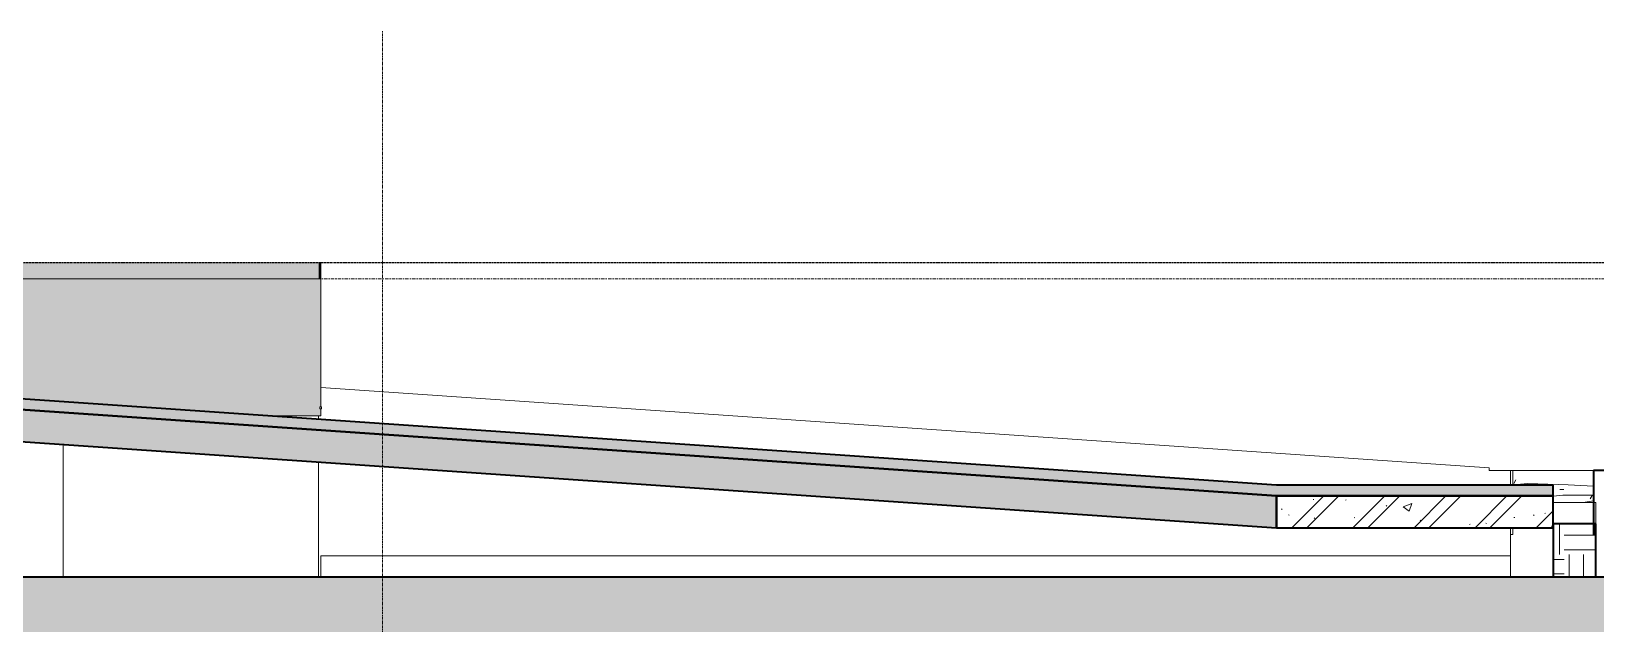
# Model space of a CAD drawing. Header units: millimetres. Extents: x 47270 to 150652, y -4714 to 3585.
# Drawn here: x 53303 to 60653, y 581 to 3363 of the extents above; entities that cross this region are included whole.
import ezdxf

# ---------------------------------------------------------------- set-up
doc = ezdxf.new("R2010")
doc.units = ezdxf.units.MM
for name, pattern in [('Centre', [31.75, 6.35, -4.7625, 15.875, -4.7625]), ('Grid Line', [22.225, 12.7, -3.175, 3.175, -3.175]), ('Hidden', [7.14375, 4.7625, -2.38125])]:
    doc.linetypes.add(name, pattern=pattern)
for name, color, linetype, lineweight in [('0-1', 7, 'Continuous', 5), ('A-DETL-GENF', 92, 'Continuous', 18), ('A-DETL-GENF-1', 253, 'Continuous', 18), ('A-DETL-GENF-2', 92, 'Hidden', 25), ('A-DETL-MEDM', 33, 'Continuous', 35), ('A-FLOR', 192, 'Continuous', 18), ('A-FLOR-FNSH-1', 7, 'Continuous', 35), ('A-FLOR-FNSH-2', 250, 'Continuous', 18), ('A-FLOR-LEVL-2', 51, 'Centre', 9), ('A-FLOR-PATT-1', 253, 'Continuous', 18), ('A-FLOR-PATT-2', 8, 'Continuous', 18), ('A-WALL', 113, 'Continuous', 18), ('A-WALL-1', 7, 'Continuous', 35), ('A-WALL-PATT-1', 254, 'Continuous', 5), ('A-WALL-PATT-2', 255, 'Continuous', 18), ('S-COLS-1', 250, 'Continuous', 18), ('S-GRID-1', 1, 'Grid Line', 9)]:
    doc.layers.add(name, color=color, linetype=linetype, lineweight=lineweight)
pattern_1 = [(50, (58514, 15225), (415.38, -36.341), [43.434, -477.774]), (355, (58514, 15225), (-80.354, 435.61), [34.747, -382.219]), (100.451, (58548.6, 15221.97), (335.029, 399.266), [36.913, -406.045]), (46.184, (58514, 15340.8), (618.06, -95.857), [65.15, -716.66]), (96.636, (58565.5, 15332.84), (541.278, 564.135), [55.37, -609.068]), (351.184, (58514, 15340.8), (541.283, 564.13), [52.12, -573.33]), (21, (58571.9, 15311.87), (345.681, -233.165), [43.434, -477.774]), (326, (58571.9, 15311.87), (140.909, 419.949), [34.747, -382.219]), (71.451, (58600.7, 15292.44), (486.591, 186.781), [36.913, -406.045]), (37.5, (58513.99, 15225), (7.042, 192.7853), [3.822, -373.764, 3.822, -384.188, -383.667]), (37.5, (58513.99, 15225), (7.042, 192.7853), [-765.597, 3.822, -379.845]), (7.5, (58513.99, 15225), (152.3487, 228.4116), [3.822, -217.402, 3.822, -365.077, -146.228]), (7.5, (58513.99, 15225), (152.3487, 228.4116), [-590.123, 3.822, -142.406]), (327.5, (58384.84, 15225), (309.1468, -13.0621), [3.822, -140.958, 3.822, -447.891, -599.389]), (327.5, (58384.84, 15225), (309.1468, -13.0621), [-596.494, 3.822, -595.567]), (317.5, (58326.93, 15225), (337.7343, 57.9728), [3.822, -184.392, 3.822, -296.162, -425.653]), (317.5, (58326.93, 15225), (337.7343, 57.9728), [-488.198, 3.822, -421.831]), (45, (58513.99, 15225), (-143.325, 143.325), []), (45, (58513.99, 15442.17), (-143.325, 143.325), [])]

# ---------------------------------------------------------------- blocks, each defined once
blk = doc.blocks.new('NCV_TKTC_KET CAU_rvt-1-TKCS_BỂ NƯỚC NGẦM - MẶT CẮT 1')
at = {"layer": 'A-FLOR-PATT-1'}
h = blk.add_hatch(dxfattribs=at)
h.set_pattern_fill('FP_2', color=256, style=0, pattern_type=2)
h.set_pattern_definition(pattern_1)
h.paths.add_polyline_path([(59152.5, 1030.8), (59152.5, 1180.8), (50352.5, 1786.5), (50352.5, 1636.5), (58303.7, 1089.2)])
h = blk.add_hatch(dxfattribs=at)
h.set_pattern_fill('FP_2', color=256, style=0, pattern_type=2)
h.set_pattern_definition(pattern_1)
h.paths.add_polyline_path([(59152.5, 1030.8), (59152.5, 1180.8), (50352.5, 1786.5), (50352.5, 1636.5), (58303.7, 1089.2)])
h = blk.add_hatch(dxfattribs=at)
h.set_pattern_fill('FP_2', color=256, style=0, pattern_type=2)
h.set_pattern_definition(pattern_1)
h.paths.add_polyline_path([(60452.5, 1030.8), (60452.5, 1180.8), (59152.5, 1180.8), (59152.5, 1030.8)])
h = blk.add_hatch(dxfattribs=at)
h.set_pattern_fill('FP_2', color=256, style=0, pattern_type=2)
h.set_pattern_definition(pattern_1)
h.paths.add_polyline_path([(60452.5, 1030.8), (60452.5, 1180.8), (59152.5, 1180.8), (59152.5, 1030.8)])
at = {"layer": 'A-FLOR-FNSH-1'}
for p, q in [((59152.5, 1180.8), (50352.5, 1786.5)), ((50352.5, 1636.5), (59152.5, 1030.8)), ((59152.5, 1030.8), (59152.5, 1180.8)), ((60452.5, 1180.8), (59152.5, 1180.8)), ((59152.5, 1180.8), (59152.5, 1030.8)), ((60452.5, 1030.8), (60452.5, 1180.8)), ((59152.5, 1030.8), (60452.5, 1030.8))]:
    blk.add_line(p, q, dxfattribs=at)
at = {"layer": 'S-COLS-1'}
blk.add_line((53452.6, 800), (53452.6, 1423.1), dxfattribs=at)
blk = doc.blocks.new('BORDER VIEW - BORDER VIEW-3503157-TKCS_BỂ NƯỚC NGẦM - MẶT CẮT 1')
at = {"layer": 'A-DETL-GENF-2'}
blk.add_line((48002.6, 2278), (68274.6, 2278), dxfattribs=at)

msp = doc.modelspace()

# ---------------------------------------------------------------- hatches: boundary and pattern name
at = {"layer": 'A-DETL-GENF-1'}
h = msp.add_hatch(dxfattribs=at)
h.set_pattern_fill('FP_2', color=256, style=0, pattern_type=2)
h.set_pattern_definition(pattern_1)
h.paths.add_polyline_path([(68424.6, 500), (68424.6, 800), (53152.6, 800), (53152.6, 500), (63552.3, 500)])
at = {"layer": 'A-FLOR-PATT-2'}
h = msp.add_hatch(dxfattribs=at)
h.set_pattern_fill('FP_4', color=256, style=0, pattern_type=2)
h.set_pattern_definition([(0, (58513.985, 15225), (231.648, 57.912), [19.111, -154.625, 19.111, -1081.217]), (0, (58513.985, 15225), (231.648, 57.912), [-192.847, -154.625, 19.111, -328.361, -579.12]), (0, (58513.985, 15225), (231.648, 57.912), [-694.944, 19.111, -154.625, 19.111, -386.273]), (0, (58513.985, 15225), (231.648, 57.912), [-887.791, -96.713, 19.111, -270.449]), (120, (58600.853, 15253.956), (-165.97726, 171.65705), [19.111, -154.625, 19.111, -1081.217]), (120, (58600.853, 15253.956), (-165.97726, 171.65705), [-192.847, -154.625, 19.111, -328.361, -579.12]), (120, (58600.853, 15253.956), (-165.97726, 171.65705), [-694.944, 19.111, -154.625, 19.111, -386.273]), (120, (58600.853, 15253.956), (-165.97726, 171.65705), [-887.791, -96.713, 19.111, -270.449]), (240, (58629.81, 15369.78), (-65.67074, -229.56905), [19.111, -154.625, 19.111, -1081.217]), (240, (58629.81, 15369.78), (-65.67074, -229.56905), [-192.847, -154.625, 19.111, -328.361, -579.12]), (240, (58629.81, 15369.78), (-65.67074, -229.56905), [-694.944, 19.111, -154.625, 19.111, -386.273]), (240, (58629.81, 15369.78), (-65.67074, -229.56905), [-887.791, -96.713, 19.111, -270.449])])
h.paths.add_polyline_path([(59152.5, 1180.8), (60452.5, 1180.8), (60452.5, 1230.8), (59152.5, 1230.8), (50352.5, 1836.5), (48852.5, 1836.5), (48852.5, 1786.5), (50352.5, 1786.5), (58303.7, 1239.2)])
h = msp.add_hatch(dxfattribs=at)
h.set_pattern_fill('FP_6', color=256, style=0, pattern_type=2)
h.set_pattern_definition([(0, (58513.99, 15225), (180.975, 180.975), [180.975, -180.975]), (0, (58513.99, 15292.87), (180.975, 180.975), [180.975, -180.975]), (0, (58513.99, 15360.73), (180.975, 180.975), [180.975, -180.975]), (90, (58536.6, 15383.35), (-180.975, 180.975), [180.975, -180.975]), (90, (58604.47, 15383.35), (-180.975, 180.975), [180.975, -180.975]), (90, (58672.34, 15383.35), (-180.975, 180.975), [180.975, -180.975])])
h.paths.add_polyline_path([(60652.6, 800), (60652.6, 1050), (60452.5, 1050), (60452.5, 800)])
at = {"layer": 'A-WALL-PATT-1'}
for points in [[(53055.2, 2200), (54652.6, 2200), (54652.6, 2278), (48862.5, 2278), (48862.5, 2200), (50430.9, 2200)], [(54662.6, 2200), (54662.6, 2278), (54652.6, 2278), (54652.6, 2200)], [(54662.6, 1556.5), (54662.6, 1590), (54658.6, 1590), (54658.6, 1600), (54662.6, 1600), (54662.6, 2200), (54652.6, 2200), (54652.6, 1556.5)]]:
    msp.add_hatch(color=256, dxfattribs=at).paths.add_polyline_path(points)
h = msp.add_hatch(color=256, dxfattribs=at)
h.paths.add_polyline_path([(54420, 1556.5), (54652.6, 1556.5), (54652.6, 2200), (50802.6, 2200), (50802.6, 1805.5), (53152.6, 1643.8)])
h.paths.add_polyline_path([(50802.6, 1556.5), (51514.4, 1556.5), (50802.6, 1605.5)])
at = {"layer": 'A-WALL-PATT-2'}
h = msp.add_hatch(dxfattribs=at)
h.set_pattern_fill('FP_12', color=256, style=0, pattern_type=2)
h.set_pattern_definition([(0, (58513.99, 15225), (463.296, 115.824), [19.111, -328.361, 19.111, -2181.545]), (0, (58513.99, 15225), (463.296, 115.824), [-366.583, -328.361, 19.111, -675.833, -1158.24]), (0, (58513.99, 15225), (463.296, 115.824), [-1389.888, 19.111, -328.361, 19.111, -791.657]), (0, (58513.99, 15225), (463.296, 115.824), [-1756.471, -212.537, 19.111, -560.009]), (120, (58687.72, 15282.91), (-331.9545, 343.3141), [19.111, -328.361, -2200.656]), (120, (58687.72, 15282.91), (-331.9545, 343.3141), [-347.472, 19.111, -328.361, -1853.184]), (120, (58687.72, 15282.91), (-331.9545, 343.3141), [-694.944, 19.111, -675.833, -1158.24]), (120, (58687.72, 15282.91), (-331.9545, 343.3141), [-1389.888, 19.111, -328.361, -810.768]), (120, (58687.72, 15282.91), (-331.9545, 343.3141), [-1737.36, 19.111, -212.537, -579.12]), (120, (58687.72, 15282.91), (-331.9545, 343.3141), [-1969.008, 19.111, -560.009]), (240, (58745.63, 15514.56), (-131.3415, -459.1381), [19.111, -328.361, -2200.656]), (240, (58745.63, 15514.56), (-131.3415, -459.1381), [-347.472, 19.111, -328.361, -1853.184]), (240, (58745.63, 15514.56), (-131.3415, -459.1381), [-694.944, 19.111, -675.833, -1158.24]), (240, (58745.63, 15514.56), (-131.3415, -459.1381), [-1389.888, 19.111, -328.361, -810.768]), (240, (58745.63, 15514.56), (-131.3415, -459.1381), [-1737.36, 19.111, -212.537, -579.12]), (240, (58745.63, 15514.56), (-131.3415, -459.1381), [-1969.008, 19.111, -560.009])])
h.paths.add_polyline_path([(60452.5, 1150), (60642.6, 1150), (60642.6, 1300), (60262.5, 1300), (60262.5, 1230.8), (60452.5, 1230.8), (60452.5, 1150)])
h = msp.add_hatch(dxfattribs=at)
h.set_pattern_fill('FP_14', color=256, style=0, pattern_type=2)
h.set_pattern_definition([(349.695, (60836.54, 869.39), (3657.598, -609.61), [68.155, -6747.38]), (0, (60903.6, 857.2), (609.6, 609.6), [67.06, -542.54]), (18.435, (60970.65, 857.2), (1219.2, 609.6), [57.83, -1869.89]), (172.875, (61025.516, 875.49), (4267.1994, -609.599), [49.15, -4865.604]), (174.806, (60976.75, 881.584), (6096.004, -609.5547), [67.333, -6665.92]), (194.036, (60909.69, 887.68), (-1828.802, -609.592), [75.4, -2438.04]), (9.462, (60885.31, 869.39), (3048.005, 609.584), [37.08, -3670.97]), (353.66, (60921.884, 875.49), (-4876.801, 609.5835), [55.2, -5464.96]), (185.711, (60976.75, 869.39), (-5486.395, -609.6394), [61.264, -6065.14]), (168.69, (60915.79, 863.3), (2438.4, -609.603), [31.08, -3077.28]), (354.806, (60781.676, 863.296), (-6096.004, 609.5547), [67.333, -6665.92]), (348.69, (60848.73, 857.2), (-2438.4, 609.603), [62.17, -3046.19]), (0, (60909.7, 845), (609.6, 609.6), [73.15, -536.45]), (20.556, (60982.844, 845.01), (3048, 1219.197), [52.084, -5156.34]), (3.814, (61031.61, 863.296), (8534.4012, 609.5889), [91.643, -9072.654]), (354.806, (61123.05, 869.39), (-6096.004, 609.5547), [67.333, -6665.92]), (0, (61190.1, 863.3), (609.6, 609.6), [67.06, -542.54]), (5.194, (60647.564, 863.296), (6096.004, 609.5547), [67.333, -6665.92]), (354.806, (60714.62, 869.39), (-6096.004, 609.5547), [67.333, -6665.92]), (0, (60647.56, 875.5), (609.6, 609.6), [36.58, -573.02]), (5.194, (60684.14, 875.49), (6096.004, 609.5547), [67.333, -6665.92]), (0, (60751.2, 881.6), (609.6, 609.6), [60.96, -548.64]), (10.305, (60812.156, 881.584), (-3657.598, -609.61), [68.155, -6747.38]), (5.194, (60879.21, 893.776), (6096.004, 609.5547), [67.333, -6665.92]), (354.806, (60946.27, 899.87), (-6096.004, 609.5547), [67.333, -6665.92]), (354.806, (61013.324, 893.776), (-6096.004, 609.5547), [67.333, -6665.92]), (351.87, (61080.38, 887.68), (-3657.6004, 609.593), [86.21, -4224.31]), (0, (61165.7, 875.5), (609.6, 609.6), [91.44, -518.16]), (347.471, (61141.34, 509.73), (3047.999, -609.611), [56.2, -5564.033]), (354.289, (61196.204, 497.536), (-5486.395, 609.6394), [61.264, -6065.14]), (8.13, (61141.34, 509.73), (3657.6004, 609.593), [43.105, -4267.42]), (9.462, (61184.01, 515.82), (3048.005, 609.5835), [74.16, -3633.89]), (0, (60647.56, 528), (609.6, 609.6), [73.15, -536.45]), (350.538, (60720.72, 528.02), (-3048.005, 609.584), [37.08, -3670.97]), (201.801, (60757.29, 521.92), (1828.804, 609.587), [32.83, -3249.97]), (192.995, (60726.81, 509.73), (5486.3931, 1219.2375), [81.33, -8051.747]), (352.875, (61208.396, 509.73), (-4267.1994, 609.599), [49.15, -4865.604]), (7.125, (61208.396, 509.73), (4267.1994, 609.599), [49.15, -4865.604]), (0, (60647.56, 515.8), (609.6, 609.6), [48.77, -560.83]), (194.036, (60696.33, 515.82), (-1828.802, -609.592), [50.27, -2463.18]), (356.633, (60781.676, 534.112), (-9753.5944, 609.6919), [103.81, -10277.302]), (357.709, (60885.308, 528.016), (-14630.39665, 609.6991), [152.522, -15099.665]), (3.18, (61037.708, 521.92), (10363.1983, 609.6312), [109.897, -10879.823]), (9.462, (61147.44, 528.02), (3048.005, 609.5835), [111.24, -3596.81]), (10.305, (60647.564, 473.15), (-3657.5982, -609.61), [68.155, -6747.38]), (15.945, (60714.62, 485.34), (-2438.404, -609.583), [88.76, -4349.196]), (0, (60799.96, 509.7), (609.6, 609.6), [79.25, -530.35]), (351.87, (60879.21, 509.73), (-3657.6004, 609.593), [86.21, -4224.31]), (3.576, (60964.556, 497.536), (9144.003, 609.5468), [97.726, -9674.906]), (351.254, (61062.09, 503.63), (4267.201, -609.5878), [80.18, -7937.856]), (345.964, (61141.34, 491.44), (-1828.802, 609.592), [75.4, -2438.04]), (0, (61214.5, 473.15), (609.6, 609.6), [42.67, -566.93]), (174.806, (60781.676, 534.11), (6096.004, -609.5547), [134.665, -6598.587]), (355.236, (60647.564, 570.69), (-6705.5965, 609.6414), [146.81, -7193.745]), (0, (60793.87, 558.5), (609.6, 609.6), [140.2, -469.4]), (4.086, (60934.076, 558.496), (7924.795, 609.6527), [171.123, -8385.02]), (0, (61104.76, 570.7), (609.6, 609.6), [152.4, -457.2]), (7.125, (60647.564, 442.67), (4267.1994, 609.599), [147.44, -4767.31]), (6.34, (60793.87, 460.96), (4876.801, 609.5835), [110.403, -5409.76]), (357.51, (60903.596, 473.152), (-13411.197, 609.7044), [140.34, -13893.706]), (353.48, (61043.804, 467.056), (-15849.59217, 1828.85517), [214.749, -21260.135]), (3.013, (60647.564, 838.912), (10972.7972, 609.6408), [115.984, -11482.446]), (351.87, (60763.39, 845.01), (-3657.6, 609.593), [129.316, -4181.21]), (357.614, (60891.404, 826.72), (-14020.7994, 609.6137), [146.43, -14496.664]), (10.62, (61037.708, 820.624), (-6705.5925, -1219.2397), [99.236, -9824.334]), (0, (61135.24, 838.9), (609.6, 609.6), [121.92, -487.68]), (356.82, (60647.564, 912.064), (-10363.1983, 609.6312), [109.897, -10879.823]), (6.009, (60757.292, 905.968), (-6095.999, -609.5992), [116.464, -11529.93]), (6.71, (60873.116, 918.16), (-5486.3973, -609.6157), [104.346, -10330.325]), (354.289, (60976.75, 930.35), (-5486.395, 609.6394), [122.53, -6003.877]), (347.905, (61098.67, 918.16), (-5486.3949, 1219.223), [87.28, -8640.862]), (9.462, (61184.01, 899.87), (3048.005, 609.584), [74.16, -3633.89]), (3.814, (60647.564, 796.24), (8534.4012, 609.589), [91.643, -9072.654]), (347.196, (60739.004, 802.336), (-7924.809, 1828.7633), [137.532, -13615.67]), (0, (60873.1, 771.86), (609.6, 609.6), [152.4, -457.2]), (5.44, (61025.516, 771.856), (-6705.6025, -609.56085), [128.595, -12730.932]), (6.71, (61153.532, 784.048), (-5486.3973, -609.6157), [104.346, -10330.325]), (0, (60647.56, 954.74), (609.6, 609.6), [103.63, -505.97]), (8.13, (60751.2, 954.74), (3657.6, 609.593), [172.42, -4138.1]), (357.614, (60921.884, 979.12), (-14020.7994, 609.6137), [146.43, -14496.664]), (354.472, (61068.188, 973.024), (12801.591, -1219.3029), [189.859, -18796.025]), (6.843, (60647.564, 400), (-10363.19504, -1219.2413), [153.494, -15195.842]), (0, (60799.96, 418.3), (609.6, 609.6), [170.69, -438.91]), (356.348, (60970.652, 418.288), (-18897.60496, 1219.12666), [287.095, -28422.422]), (0, (60647.56, 613.36), (609.6, 609.6), [146.3, -463.3]), (4.764, (60793.87, 613.36), (6705.5965, 609.6414), [146.81, -7193.745]), (358.152, (60940.172, 625.552), (-18287.99624, 609.7241), [189.074, -18718.355]), (357.274, (61129.148, 619.456), (-12192.00424, 609.53415), [128.16, -12687.945]), (354.806, (60647.564, 710.896), (-6096.004, 609.5547), [134.665, -6598.587]), (0, (60781.7, 698.7), (609.6, 609.6), [195.07, -414.53]), (1.909, (60976.748, 698.704), (17678.40105, 609.55323), [182.982, -18115.176]), (3.576, (61159.628, 704.8), (9144.003, 609.5468), [97.726, -9674.906])])
h.paths.add_polyline_path([(60452.5, 1150), (60642.6, 1150), (60642.6, 1300), (60262.5, 1300), (60262.5, 1230.8), (60452.5, 1230.8), (60452.5, 1150)])

# ---------------------------------------------------------------- linework, layer by layer
at = {"layer": 'A-DETL-MEDM'}
msp.add_line((68424.6, 800), (53152.6, 800), dxfattribs=at)
at = {"layer": 'A-FLOR'}
msp.add_line((60252.5, 800), (60252.5, 900), dxfattribs=at)
at = {"layer": 'A-FLOR-FNSH-1'}
for p, q in [((59152.5, 1230.8), (50352.5, 1836.5)), ((50352.5, 1786.5), (59152.5, 1180.8)), ((60452.5, 1230.8), (59152.5, 1230.8)), ((59152.5, 1180.8), (60452.5, 1180.8)), ((60452.5, 1180.8), (60452.5, 1230.8)), ((60452.5, 1050), (60452.5, 800)), ((60652.6, 1050), (60452.5, 1050)), ((60652.6, 800), (60652.6, 1050))]:
    msp.add_line(p, q, dxfattribs=at)
at = {"layer": 'A-FLOR-FNSH-2'}
for p, q in [((60652.6, 1150), (60452.5, 1150)), ((60452.5, 1150), (60452.5, 1050)), ((60652.6, 1050), (60652.6, 1150))]:
    msp.add_line(p, q, dxfattribs=at)
at = {"layer": 'A-FLOR-LEVL-2'}
msp.add_line((47269.8, 2200), (69389, 2200), dxfattribs=at)
at = {"layer": 'A-WALL'}
for p, q in [((54662.6, 2278), (54662.6, 1600)), ((48862.5, 2200), (54662.6, 2200)), ((60152.5, 1312.3), (54662.6, 1690.2)), ((54420, 1556.5), (54662.6, 1556.5)), ((54652.6, 1540.5), (54652.6, 1556.5)), ((54658.6, 1600), (54658.6, 1590)), ((54666.6, 1600), (54658.6, 1600)), ((54658.6, 1590), (54666.6, 1590)), ((54662.6, 1590), (54662.6, 1556.5)), ((54666.6, 1600), (54666.6, 1590)), ((53452.6, 1423.1), (53452.6, 800)), ((54652.6, 800), (54652.6, 1340.5)), ((60152.5, 1300), (60152.5, 1312.3)), ((60642.6, 1300), (60152.5, 1300)), ((60252.5, 1300), (60252.5, 1230.8)), ((60262.5, 1300), (60262.5, 1230.8)), ((60252.5, 900), (60252.5, 1030.8)), ((60262.5, 1030.8), (60262.5, 1000)), ((60262.5, 1000), (60252.5, 1000)), ((54662.6, 900), (54662.6, 800)), ((54662.6, 900), (60252.5, 900))]:
    msp.add_line(p, q, dxfattribs=at)
at = {"layer": 'A-WALL-1'}
for p, q in [((60762.6, 1300), (60642.6, 1300)), ((60642.6, 1300), (60642.6, 1000)), ((60642.6, 1000), (60652.6, 1000))]:
    msp.add_line(p, q, dxfattribs=at)
at = {"layer": 'S-GRID-1'}
for p, q in [((54952.6, 1938.5), (54952.6, 3363.5)), ((54952.6, -2775.6), (54952.6, 1938.5))]:
    msp.add_line(p, q, dxfattribs=at)

# ---------------------------------------------------------------- block references
at = {"layer": '0-1'}
msp.add_blockref('NCV_TKTC_KET CAU_rvt-1-TKCS_BỂ NƯỚC NGẦM - MẶT CẮT 1', (0, 0), dxfattribs=at)
at = {"layer": 'A-DETL-GENF'}
msp.add_blockref('BORDER VIEW - BORDER VIEW-3503157-TKCS_BỂ NƯỚC NGẦM - MẶT CẮT 1', (0, 0), dxfattribs=at)

doc.saveas('drawing.dxf')
